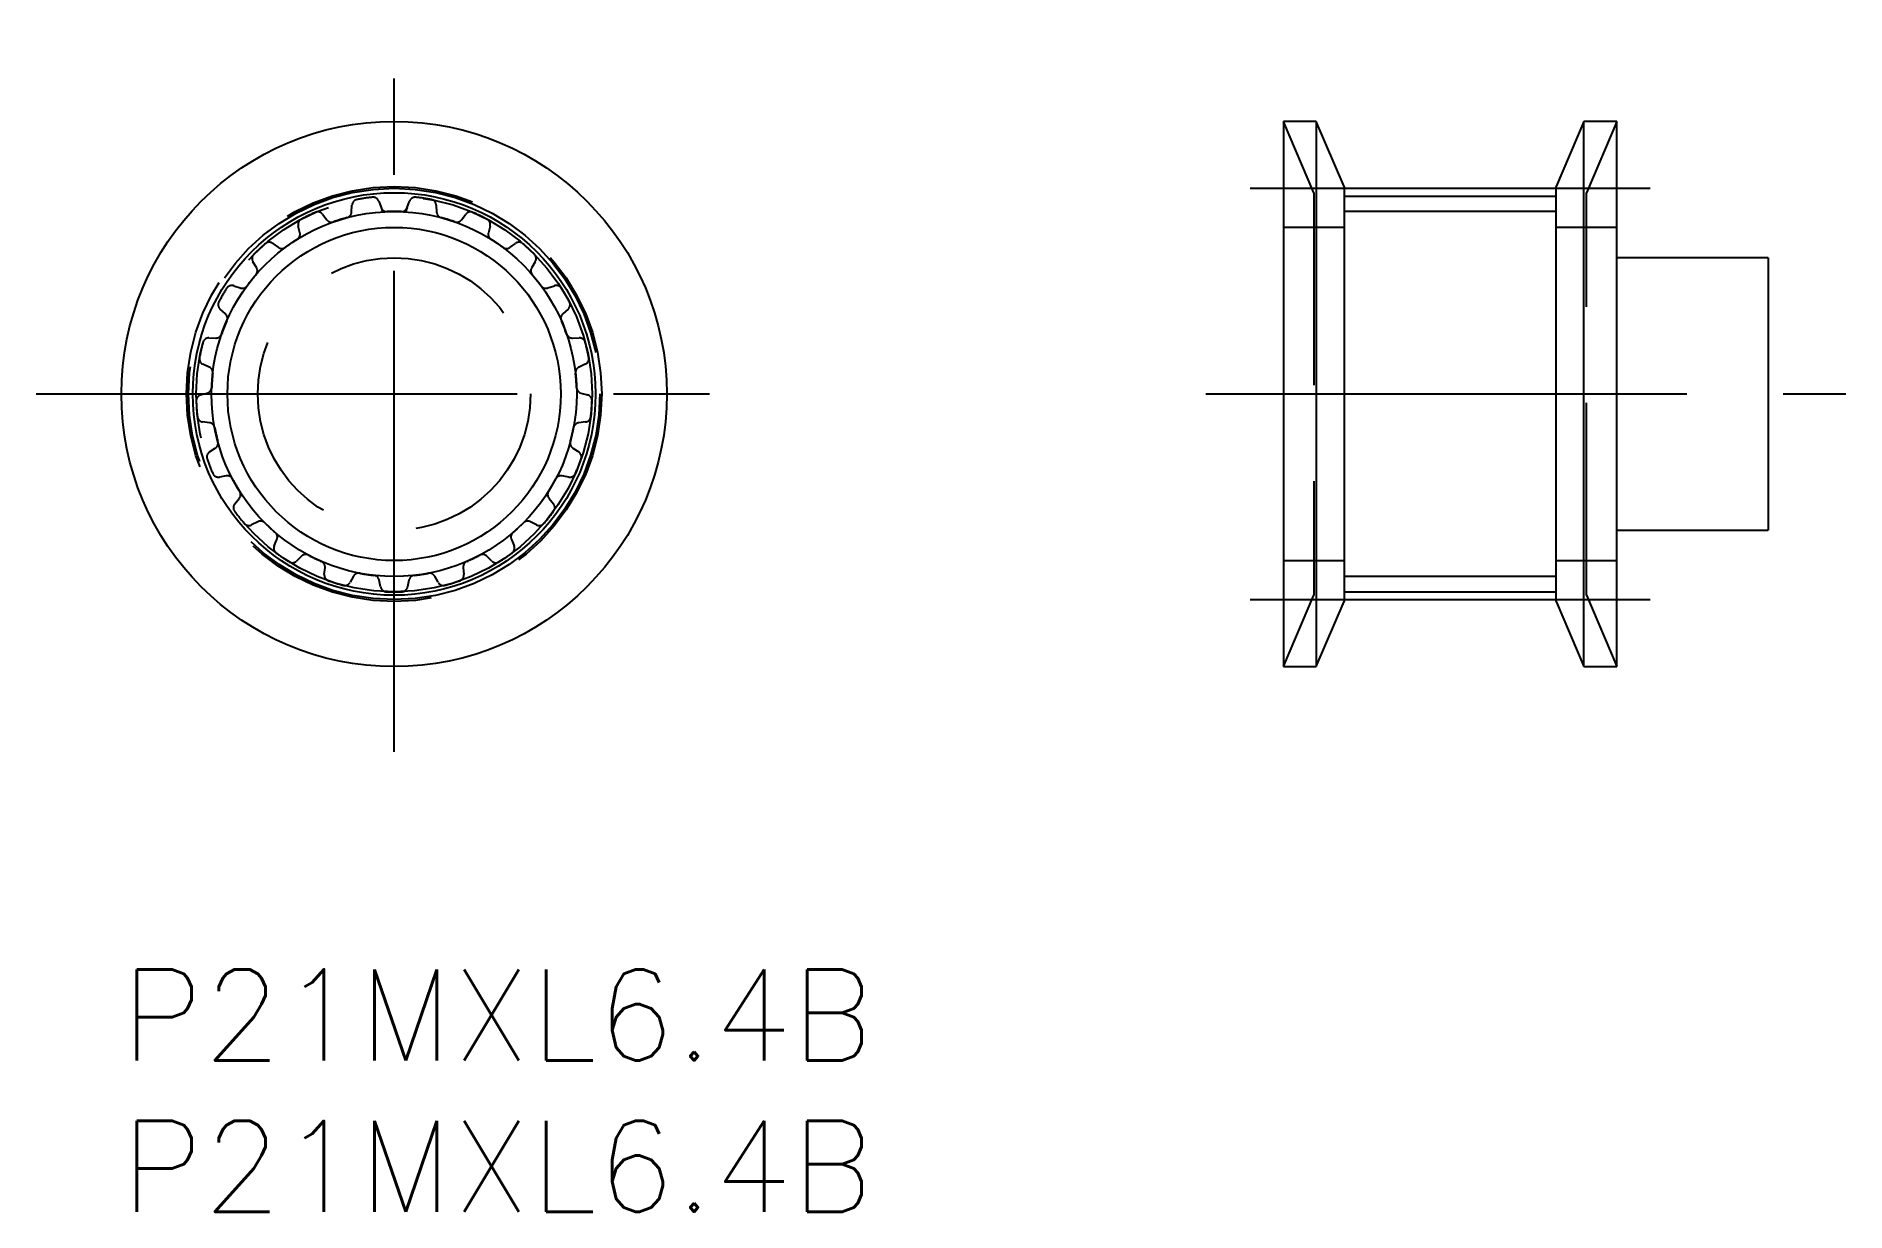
# Model space of a CAD drawing. Extents: x -2.8 to 56.9, y -8 to 30.8.
import ezdxf

# ---------------------------------------------------------------- set-up
doc = ezdxf.new("R2010")
doc.units = 0
doc.header["$LTSCALE"] = 0.5
for name, pattern in [('CENTER', [50.8, 31.75, -6.35, 6.35, -6.35]), ('DASHED', [19.05, 12.7, -6.35]), ('PHANTOM', [63.5, 31.75, -6.35, 6.35, -6.35, 6.35, -6.35])]:
    doc.linetypes.add(name, pattern=pattern)
for name, color, linetype in [('MSM_CENTER', 1, 'CENTER'), ('MSM_CONTINUOUS', 7, 'CONTINUOUS'), ('MSM_DASHED', 4, 'DASHED'), ('MSM_IMAGINARY', 6, 'PHANTOM'), ('MSM_NARROW', 5, 'CONTINUOUS'), ('MSM_PART_NUMBER', 7, 'CONTINUOUS')]:
    doc.layers.add(name, color=color, linetype=linetype)
doc.styles.get("Standard").update_dxf_attribs({"font": 'txt.shx', "height": 3, "bigfont": 'bigfont.shx'})

msp = doc.modelspace()

# ---------------------------------------------------------------- linework, layer by layer
at = {"layer": 'MSM_CENTER'}
for p, q in [((9, 7.188), (9, 30.812)), ((37.249, 25.79), (50.449, 25.79)), ((-2.812, 19), (20.812, 19)), ((35.789, 19), (56.909, 19)), ((37.249, 12.21), (50.449, 12.21))]:
    msp.add_line(p, q, dxfattribs=at)
msp.add_circle((9, 19), 6.79, dxfattribs=at)
at = {"layer": 'MSM_CONTINUOUS'}
for p, q in [((39.435, 28), (38.349, 28)), ((38.349, 28), (38.349, 10)), ((40.349, 25.85), (39.435, 28)), ((39.435, 28), (39.435, 10)), ((48.262, 28), (47.349, 25.85)), ((49.349, 28), (48.262, 28)), ((48.262, 10), (48.262, 28)), ((49.349, 10), (49.349, 28)), ((40.349, 25.85), (40.349, 12.15)), ((47.349, 12.15), (47.349, 25.85)), ((40.349, 25.535), (47.349, 25.535)), ((54.349, 23.5), (49.349, 23.5)), ((54.349, 23.5), (54.349, 14.5)), ((49.349, 14.5), (54.349, 14.5)), ((39.435, 10), (40.349, 12.15)), ((40.349, 12.465), (47.349, 12.465)), ((47.349, 12.15), (48.262, 10)), ((38.349, 10), (39.435, 10)), ((48.262, 10), (49.349, 10))]:
    msp.add_line(p, q, dxfattribs=at)
for radius in [9, 6.646, 5.5]:
    msp.add_circle((9, 19), radius, dxfattribs=at)
at = {"layer": 'MSM_DASHED'}
for p, q in [((39.349, 25.646), (38.349, 28)), ((49.349, 28), (48.349, 25.646)), ((7.598, 25.005), (7.609, 25.232)), ((8.492, 25.365), (8.569, 25.152)), ((9.431, 25.152), (9.508, 25.365)), ((10.391, 25.232), (10.402, 25.005)), ((39.349, 25.646), (39.349, 12.354)), ((48.349, 12.354), (48.349, 25.646)), ((5.89, 24.325), (5.834, 24.545)), ((6.638, 24.932), (6.775, 24.752)), ((11.225, 24.752), (11.362, 24.932)), ((12.166, 24.545), (12.11, 24.325)), ((40.349, 24.5), (38.349, 24.5)), ((49.349, 24.5), (47.349, 24.5)), ((4.995, 23.973), (5.179, 23.84)), ((12.821, 23.84), (13.005, 23.973)), ((4.459, 23.172), (4.34, 23.366)), ((13.66, 23.366), (13.541, 23.172)), ((3.707, 22.571), (3.922, 22.499)), ((14.078, 22.499), (14.293, 22.571)), ((3.431, 21.648), (3.261, 21.798)), ((14.739, 21.798), (14.569, 21.648)), ((2.889, 20.852), (3.116, 20.847)), ((14.884, 20.847), (15.111, 20.852)), ((2.898, 19.889), (2.691, 19.982)), ((15.309, 19.982), (15.102, 19.889)), ((2.615, 18.969), (2.833, 19.03)), ((15.167, 19.03), (15.385, 18.969)), ((2.907, 18.051), (2.681, 18.079)), ((15.319, 18.079), (15.093, 18.051)), ((2.908, 17.088), (3.098, 17.211)), ((14.902, 17.211), (15.092, 17.088)), ((3.457, 16.297), (3.234, 16.258)), ((14.766, 16.258), (14.543, 16.297)), ((3.742, 15.377), (3.888, 15.551)), ((14.112, 15.551), (14.258, 15.377)), ((4.5, 14.783), (4.298, 14.68)), ((13.702, 14.68), (13.5, 14.783)), ((5.043, 13.988), (5.131, 14.198)), ((12.869, 14.198), (12.957, 13.988)), ((5.943, 13.644), (5.78, 13.486)), ((6.696, 13.045), (6.719, 13.271)), ((11.281, 13.271), (11.304, 13.045)), ((12.22, 13.486), (12.057, 13.644)), ((38.349, 13.5), (40.349, 13.5)), ((47.349, 13.5), (49.349, 13.5)), ((7.657, 12.981), (7.549, 12.782)), ((8.554, 12.63), (8.509, 12.853)), ((9.491, 12.853), (9.446, 12.63)), ((10.451, 12.782), (10.343, 12.981)), ((38.349, 10), (39.349, 12.354)), ((48.349, 12.354), (49.349, 10))]:
    msp.add_line(p, q, dxfattribs=at)
for radius in [6.85, 4.5]:
    msp.add_circle((9, 19), radius, dxfattribs=at)
for centre, radius, start, end in [((7.809, 25.222), 0.2, 100.83463, 177.14286), ((9, 19), 6.535, 96.30823, 100.83463), ((8.304, 25.297), 0.2, 20, 96.3082), ((8.757, 25.22), 0.2, 200, 272.23351), ((9.243, 25.22), 0.2, 267.7665, 340), ((9.696, 25.297), 0.2, 83.69177, 160), ((9, 19), 6.535, 79.16537, 83.69177), ((10.191, 25.222), 0.2, 2.85714, 79.16537), ((6.028, 24.595), 0.2, 117.97748, 194.28571), ((9, 19), 6.535, 113.45109, 117.97748), ((6.479, 24.812), 0.2, 37.14286, 113.45109), ((6.935, 24.872), 0.2, 217.14286, 289.37639), ((9, 19), 6.025, 104.90934, 109.37638), ((7.398, 25.015), 0.2, 284.90936, 357.14286), ((9, 19), 6.025, 87.76648, 92.23352), ((10.602, 25.015), 0.2, 182.85714, 255.09065), ((9, 19), 6.025, 70.62362, 75.09066), ((11.065, 24.872), 0.2, 250.62365, 322.85714), ((11.521, 24.812), 0.2, 66.54892, 142.85714), ((9, 19), 6.535, 62.02252, 66.54891), ((11.972, 24.595), 0.2, 345.71429, 62.02252), ((9, 19), 6.535, 130.59394, 135.12034), ((4.878, 23.81), 0.2, 54.28571, 130.59394), ((9, 19), 6.025, 122.05219, 126.51923), ((5.696, 24.276), 0.2, 302.05222, 14.28571), ((12.304, 24.276), 0.2, 165.71429, 237.9478), ((9, 19), 6.025, 53.48077, 57.94781), ((13.122, 23.81), 0.2, 49.40606, 125.71429), ((9, 19), 6.535, 44.87966, 49.40606), ((4.511, 23.47), 0.2, 135.12034, 211.42857), ((5.296, 24.003), 0.2, 234.28571, 306.51925), ((12.704, 24.003), 0.2, 233.48079, 305.71429), ((13.489, 23.47), 0.2, 328.57143, 44.87966), ((9, 19), 6.025, 139.19505, 143.66209), ((4.288, 23.068), 0.2, 319.19509, 31.42857), ((13.712, 23.068), 0.2, 148.57143, 220.80494), ((9, 19), 6.025, 36.33791, 40.80495), ((9, 19), 6.535, 147.7368, 152.2632), ((3.643, 22.382), 0.2, 71.42857, 147.7368), ((3.986, 22.689), 0.2, 251.42857, 323.66211), ((14.014, 22.689), 0.2, 216.33791, 288.57143), ((14.357, 22.382), 0.2, 32.2632, 108.57143), ((9, 19), 6.535, 27.7368, 32.2632), ((3.393, 21.948), 0.2, 152.2632, 228.57143), ((3.298, 21.498), 0.2, 336.33795, 48.57143), ((14.702, 21.498), 0.2, 131.42857, 203.6621), ((14.607, 21.948), 0.2, 311.42857, 27.7368), ((3.121, 21.047), 0.2, 268.57143, 340.80496), ((9, 19), 6.025, 156.33791, 160.80495), ((9, 19), 6.025, 19.19505, 23.66209), ((14.879, 21.047), 0.2, 199.19505, 271.42857), ((9, 19), 6.535, 164.87966, 169.40606), ((2.884, 20.652), 0.2, 88.57143, 164.87966), ((15.116, 20.652), 0.2, 15.12035, 91.42857), ((9, 19), 6.535, 10.59394, 15.12034), ((2.773, 20.165), 0.2, 169.40606, 245.71429), ((2.815, 19.707), 0.2, 353.48072, 65.71429), ((15.185, 19.707), 0.2, 114.28571, 186.51922), ((15.227, 20.165), 0.2, 294.28571, 10.59391), ((2.779, 19.223), 0.2, 285.71429, 357.94782), ((9, 19), 6.025, 173.48077, 177.9478), ((9, 19), 6.025, 2.05219, 6.51923), ((15.221, 19.223), 0.2, 182.05219, 254.28571), ((2.669, 18.776), 0.2, 105.71429, 182.02252), ((9, 19), 6.535, 182.02252, 186.54891), ((15.331, 18.776), 0.2, 357.97748, 74.28571), ((9, 19), 6.535, 353.45109, 357.97748), ((2.706, 18.277), 0.2, 186.54891, 262.85714), ((2.882, 17.852), 0.2, 10.6236, 82.85714), ((15.118, 17.852), 0.2, 97.14286, 169.37636), ((15.294, 18.277), 0.2, 277.14286, 353.45105), ((9, 19), 6.025, 190.62362, 195.09066), ((2.99, 17.379), 0.2, 302.85714, 15.09068), ((15.01, 17.379), 0.2, 164.90936, 237.14286), ((9, 19), 6.025, 344.90934, 349.37638), ((3.016, 16.92), 0.2, 122.85714, 199.16537), ((9, 19), 6.535, 199.16537, 203.69177), ((9, 19), 6.535, 336.30823, 340.83463), ((14.984, 16.92), 0.2, 340.83463, 57.14286), ((3.199, 16.454), 0.2, 203.69177, 280), ((3.492, 16.1), 0.2, 27.76644, 100), ((9, 19), 6.025, 207.76648, 212.23352), ((9, 19), 6.025, 327.76648, 332.23352), ((14.508, 16.1), 0.2, 80, 152.23353), ((14.801, 16.454), 0.2, 260, 336.30823), ((3.734, 15.68), 0.2, 320, 32.23353), ((14.266, 15.68), 0.2, 147.7665, 220), ((3.895, 15.249), 0.2, 140, 216.30823), ((9, 19), 6.535, 216.30823, 220.83463), ((9, 19), 6.535, 319.16537, 323.69177), ((14.105, 15.249), 0.2, 323.69177, 40), ((4.207, 14.858), 0.2, 220.83463, 297.14286), ((4.591, 14.605), 0.2, 44.90934, 117.14286), ((9, 19), 6.025, 224.90934, 229.37638), ((4.947, 14.275), 0.2, 337.14286, 49.37639), ((13.053, 14.275), 0.2, 130.6236, 202.85714), ((9, 19), 6.025, 310.62362, 315.09066), ((13.409, 14.605), 0.2, 62.85714, 135.09067), ((13.793, 14.858), 0.2, 242.85714, 319.16537), ((5.227, 13.911), 0.2, 157.14286, 233.45109), ((9, 19), 6.535, 233.45109, 237.97748), ((9, 19), 6.535, 302.02252, 306.54891), ((12.773, 13.911), 0.2, 306.54891, 22.85714), ((5.641, 13.629), 0.2, 237.97748, 314.28571), ((6.083, 13.501), 0.2, 62.05219, 134.28571), ((9, 19), 6.025, 242.05219, 246.51923), ((6.52, 13.29), 0.2, 354.28571, 66.51925), ((11.48, 13.29), 0.2, 113.48074, 185.71429), ((9, 19), 6.025, 293.48077, 297.9478), ((11.917, 13.501), 0.2, 45.71429, 117.94782), ((12.359, 13.629), 0.2, 225.71429, 302.02255), ((6.895, 13.025), 0.2, 174.28571, 250.59394), ((9, 19), 6.535, 250.59394, 255.12034), ((7.373, 12.877), 0.2, 255.12034, 331.42857), ((7.833, 12.885), 0.2, 79.19505, 151.42857), ((9, 19), 6.025, 259.19505, 263.66209), ((8.313, 12.813), 0.2, 11.42857, 83.6621), ((8.75, 12.67), 0.2, 191.42857, 267.7368), ((9.25, 12.67), 0.2, 272.2632, 348.57143), ((9.687, 12.813), 0.2, 96.33789, 168.57143), ((9, 19), 6.025, 276.33791, 280.80495), ((10.167, 12.885), 0.2, 28.57143, 100.80496), ((10.627, 12.877), 0.2, 208.57143, 284.87966), ((9, 19), 6.535, 284.87966, 289.40606), ((11.105, 13.025), 0.2, 289.40606, 5.71429), ((9, 19), 6.535, 267.7368, 272.2632)]:
    msp.add_arc(centre, radius, start, end, dxfattribs=at)
at = {"layer": 'MSM_IMAGINARY'}
msp.add_circle((9, 19), 6.535, dxfattribs=at)
at = {"layer": 'MSM_NARROW'}
for p, q in [((8.569, 25.152), (8.62, 25.013)), ((9.431, 25.152), (9.38, 25.013)), ((47.349, 25.025), (40.349, 25.025)), ((47.349, 12.975), (40.349, 12.975))]:
    msp.add_line(p, q, dxfattribs=at)
msp.add_circle((9, 19), 6.025, dxfattribs=at)

# ---------------------------------------------------------------- texts
at = {"layer": 'MSM_PART_NUMBER'}
for p in [(0, -3), (0, -8)]:
    msp.add_text('P21MXL6.4B', height=3, dxfattribs=at).set_placement(p)

doc.saveas('drawing.dxf')
